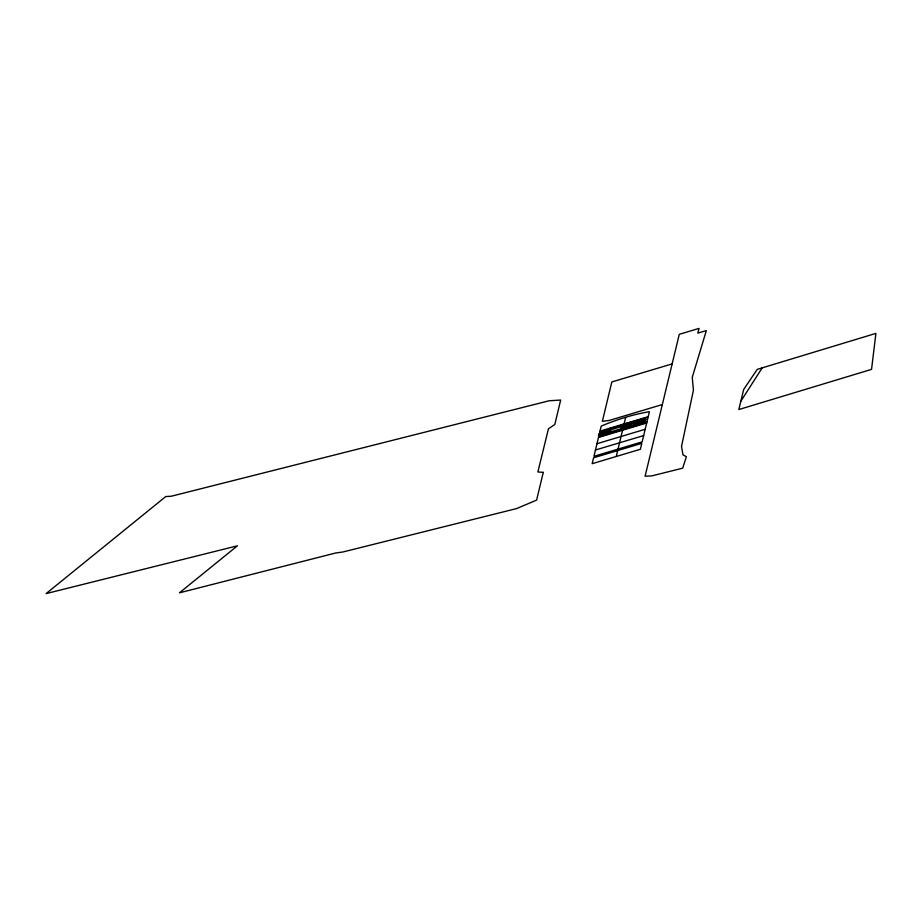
<?xml version="1.0" encoding="UTF-8"?>
<svg xmlns="http://www.w3.org/2000/svg" width="922" height="922" viewBox="0 0 922 922"><rect width="100%" height="100%" fill="white"/><g stroke="black" fill="none" stroke-linecap="round" stroke-linejoin="round"><path stroke-width="1.38" d="M595.462 450.005L601.202 426.125C616.576 419.591 632.953 414.474 649.411 411.685L642.15 441.868L593.941 456.309L595.462 450.005L643.671 435.576M616.253 456.494L640.364 449.279L641.804 443.344L593.584 457.785L592.154 463.708L616.253 456.494L617.671 450.57M622.581 430.194L618.028 449.095M662.342 404.551L645.089 476.259L651.958 475.856L682.695 468.169L686.371 456.736L682.983 454.834L681.519 446.467L693.436 390.167L692.249 377.363L706.344 330.595L697.781 333.142L699.072 328.393L679.272 334.317L662.342 404.551L609.165 420.467L602.366 421.296L611.828 381.95L672.15 363.89M624.102 423.901L625.623 417.597M608.566 434.389L610.11 428.085M622.212 424.466L620.99 429.468L647.002 421.688M621.267 430.078L622.534 424.881M631.074 426.448L632.215 421.827L622.12 424.846M633.368 426.46L634.636 421.262M740.896 401.139L762.206 367.866L875.9 333.384L871.544 369.376L738.81 409.552L743.685 389.464L757.262 369.365L762.206 367.866M600.003 431.116L648.212 416.675M609.799 429.387L599.715 432.406L598.574 437.04L608.658 434.02M621.901 425.768L631.985 422.749M610.744 429.79L645.7 419.326M599.484 433.328L609.569 430.309M621.67 426.69L631.754 423.671M645.654 419.51L635.569 422.53L635.108 424.385L645.204 421.366M599.254 434.262L609.338 431.242M621.44 427.612L631.535 424.593M599.035 435.184L609.119 432.164M621.221 428.546L631.305 425.526M610.203 432.015L645.158 421.55M598.804 436.106L608.889 433.086M598.482 437.408L646.691 422.979M596.972 443.713L645.181 429.272M543.277 472.387L536.604 500.116L516.62 508.575L342.846 552.001L335.643 553.004L179.456 592.823L237.438 545.801L46.1 593.607L165.764 496.555L171.342 496.22L549.27 400.736L560.68 400.056L554.802 424.477L548.44 428.834L537.872 471.96L543.277 472.387M611.102 428.304L609.834 433.501L644.789 423.037L646.057 417.839L611.102 428.304"/></g></svg>
